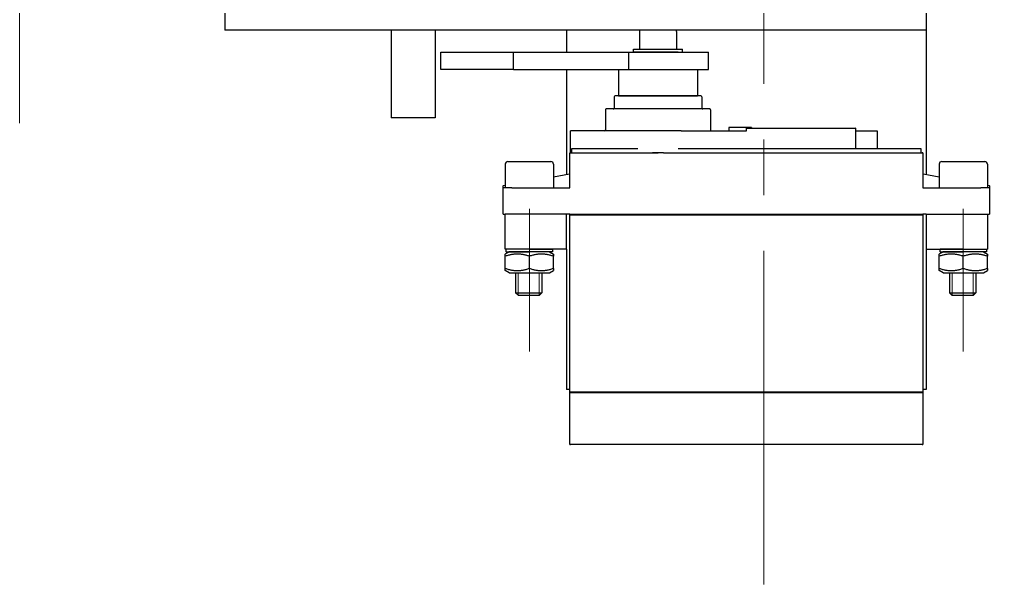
# Model space of a CAD drawing. Header units: millimetres. Extents: x 587 to 10361, y -8386 to 1488.
# Drawn here: x 7416.8 to 7472.2, y -6268.2 to -6236 of the extents above; entities that cross this region are included whole.
import ezdxf

# ---------------------------------------------------------------- set-up
doc = ezdxf.new("R2010")
doc.units = ezdxf.units.MM
doc.linetypes.add('ACAD_ISO10W100', pattern=[18, 12, -3, 0, -3])
doc.linetypes.add('CENTER2', pattern=[28.575, 19.05, -3.175, 3.175, -3.175])
for name, color, linetype, lineweight in [('Cienka', 30, 'Continuous', 0), ('Gruba', 7, 'Continuous', 30), ('Symetria', 210, 'ACAD_ISO10W100', 0), ('Widoczne (ISO)', 7, 'Continuous', 30)]:
    doc.layers.add(name, color=color, linetype=linetype, lineweight=lineweight)

# ---------------------------------------------------------------- blocks, each defined once
blk = doc.blocks.new('*U371')
at = {"layer": 'Symetria', "color": 0, "linetype": 'CENTER2', "transparency": 16777216}
blk.add_line((0, -68.975), (0, 3.961), dxfattribs=at)
blk = doc.blocks.new('*U378')
at = {"layer": 'Symetria', "color": 0, "linetype": 'CENTER2', "transparency": 16777216}
blk.add_line((0, 4.073), (0, -4.073), dxfattribs=at)
blk = doc.blocks.new('*U379')
at = {"layer": 'Symetria', "color": 0, "linetype": 'CENTER2', "transparency": 16777216}
blk.add_line((0, 4.073), (0, -4.073), dxfattribs=at)
blk = doc.blocks.new('*U400')
at = {"layer": 'Symetria', "color": 0, "linetype": 'CENTER2', "transparency": 16777216}
blk.add_line((0, 4.25), (0, -9.558), dxfattribs=at)

msp = doc.modelspace()

# ---------------------------------------------------------------- linework, layer by layer
at = {"layer": 'Cienka'}
for p, q in [((7445.294, -6250.452), (7445.294, -6251.749)), ((7446.493, -6251.749), (7446.493, -6250.452)), ((7470.044, -6250.452), (7470.044, -6251.749)), ((7471.243, -6251.749), (7471.243, -6250.452))]:
    msp.add_line(p, q, dxfattribs=at)
at = {"layer": 'Gruba'}
for p, q in [((7428.55, -6234.102), (7428.55, -6236.602)), ((7468.55, -6234.102), (7468.55, -6236.602)), ((7468.55, -6236.602), (7428.55, -6236.602)), ((7438.05, -6236.602), (7438.05, -6241.602)), ((7440.55, -6236.602), (7440.55, -6241.602)), ((7448.05, -6236.602), (7448.05, -6237.852)), ((7452.206, -6236.684), (7452.206, -6237.685)), ((7454.319, -6236.684), (7454.319, -6237.685)), ((7468.55, -6236.602), (7468.55, -6244.837)), ((7440.882, -6238.852), (7440.882, -6237.852)), ((7440.882, -6237.852), (7441.91, -6237.852)), ((7441.91, -6237.852), (7445.017, -6237.852)), ((7445.017, -6238.852), (7445.017, -6237.852)), ((7445.017, -6237.852), (7451.592, -6237.852)), ((7451.592, -6238.852), (7451.592, -6237.852)), ((7451.592, -6237.852), (7456.137, -6237.852)), ((7451.872, -6237.685), (7454.653, -6237.685)), ((7451.872, -6237.852), (7451.872, -6237.685)), ((7451.872, -6237.852), (7452.071, -6237.852)), ((7452.071, -6237.852), (7453.818, -6237.852)), ((7453.818, -6237.852), (7454.653, -6237.852)), ((7454.653, -6237.852), (7454.653, -6237.685)), ((7456.137, -6238.852), (7456.137, -6237.852)), ((7441.91, -6238.852), (7440.882, -6238.852)), ((7445.017, -6238.852), (7441.91, -6238.852)), ((7445.017, -6238.852), (7451.592, -6238.852)), ((7448.05, -6238.852), (7448.05, -6244.837)), ((7451.012, -6238.852), (7451.012, -6240.352)), ((7451.592, -6238.852), (7456.137, -6238.852)), ((7455.512, -6238.852), (7455.512, -6240.352)), ((7450.762, -6240.402), (7450.762, -6241.052)), ((7455.712, -6240.352), (7450.812, -6240.352)), ((7451.012, -6240.352), (7455.512, -6240.352)), ((7452.15, -6240.352), (7454.375, -6240.352)), ((7455.762, -6240.402), (7455.762, -6241.052)), ((7450.262, -6241.152), (7450.262, -6242.302)), ((7456.212, -6241.102), (7450.312, -6241.102)), ((7456.262, -6241.152), (7456.262, -6242.302)), ((7440.55, -6241.602), (7438.05, -6241.602)), ((7448.262, -6243.597), (7448.262, -6242.357)), ((7454.572, -6242.352), (7448.267, -6242.352)), ((7454.574, -6242.352), (7454.572, -6242.352)), ((7454.574, -6242.352), (7458.295, -6242.352)), ((7457.3, -6242.157), (7457.3, -6242.347)), ((7458.595, -6242.152), (7457.305, -6242.152)), ((7458.3, -6242.347), (7458.3, -6242.202)), ((7458.305, -6242.197), (7464.513, -6242.197)), ((7458.6, -6242.157), (7458.6, -6242.192)), ((7458.6, -6242.197), (7458.6, -6242.192)), ((7464.518, -6242.202), (7464.518, -6243.347)), ((7464.52, -6242.357), (7464.523, -6242.352)), ((7464.523, -6242.352), (7465.083, -6242.352)), ((7465.083, -6242.352), (7465.763, -6242.352)), ((7465.763, -6242.352), (7465.763, -6242.352)), ((7465.763, -6242.352), (7465.763, -6242.352)), ((7465.763, -6242.352), (7465.763, -6242.352)), ((7465.768, -6242.357), (7465.768, -6243.347)), ((7448.225, -6245.598), (7448.225, -6243.607)), ((7448.275, -6243.602), (7448.23, -6243.602)), ((7448.275, -6243.602), (7452.946, -6243.602)), ((7448.35, -6243.597), (7448.35, -6243.357)), ((7448.355, -6243.352), (7452.108, -6243.352)), ((7453.579, -6243.602), (7468.325, -6243.602)), ((7454.417, -6243.352), (7468.245, -6243.352)), ((7468.25, -6243.357), (7468.25, -6243.597)), ((7468.37, -6243.602), (7468.325, -6243.602)), ((7468.375, -6243.607), (7468.375, -6245.598)), ((7444.7, -6244.102), (7447.15, -6244.102)), ((7469.45, -6244.102), (7471.9, -6244.102)), ((7444.55, -6244.252), (7444.55, -6245.602)), ((7447.3, -6244.252), (7447.3, -6245.602)), ((7469.3, -6244.252), (7469.3, -6245.602)), ((7472.05, -6244.252), (7472.05, -6245.602)), ((7447.3, -6244.97), (7448.221, -6244.807)), ((7468.379, -6244.807), (7469.3, -6244.97)), ((7444.425, -6245.597), (7444.425, -6245.481)), ((7444.425, -6245.597), (7444.425, -6245.607)), ((7444.425, -6247.097), (7444.425, -6245.607)), ((7444.429, -6245.476), (7444.55, -6245.455)), ((7444.925, -6245.602), (7444.43, -6245.602)), ((7444.925, -6245.602), (7448.22, -6245.602)), ((7468.38, -6245.602), (7471.675, -6245.602)), ((7472.17, -6245.602), (7471.675, -6245.602)), ((7472.05, -6245.455), (7472.171, -6245.476)), ((7472.175, -6245.481), (7472.175, -6245.597)), ((7472.175, -6245.607), (7472.175, -6245.597)), ((7472.175, -6245.607), (7472.175, -6247.097)), ((7444.43, -6247.102), (7444.55, -6247.102)), ((7448.05, -6247.102), (7444.55, -6247.102)), ((7444.55, -6249.102), (7444.55, -6247.102)), ((7448.22, -6247.102), (7448.05, -6247.102)), ((7448.05, -6249.102), (7448.05, -6247.102)), ((7448.225, -6247.124), (7448.225, -6247.105)), ((7448.275, -6247.124), (7448.225, -6247.124)), ((7448.225, -6257.254), (7448.225, -6247.149)), ((7448.225, -6247.149), (7448.275, -6247.149)), ((7448.25, -6247.149), (7448.25, -6247.124)), ((7468.325, -6247.124), (7448.275, -6247.124)), ((7448.275, -6247.149), (7468.325, -6247.149)), ((7468.375, -6247.124), (7468.325, -6247.124)), ((7468.325, -6247.149), (7468.375, -6247.149)), ((7468.35, -6247.124), (7468.35, -6247.149)), ((7468.375, -6247.105), (7468.375, -6247.124)), ((7468.375, -6247.149), (7468.375, -6257.254)), ((7468.55, -6247.102), (7468.38, -6247.102)), ((7468.55, -6247.102), (7468.55, -6249.102)), ((7468.55, -6247.102), (7472.05, -6247.102)), ((7472.05, -6247.102), (7472.17, -6247.102)), ((7472.05, -6247.102), (7472.05, -6249.102)), ((7448.05, -6249.102), (7444.55, -6249.102)), ((7445.925, -6249.102), (7444.607, -6249.102)), ((7444.607, -6249.252), (7444.607, -6249.102)), ((7445.925, -6249.102), (7447.243, -6249.102)), ((7447.243, -6249.102), (7447.243, -6249.252)), ((7448.05, -6249.102), (7448.05, -6257.102)), ((7468.55, -6249.102), (7472.05, -6249.102)), ((7468.55, -6249.102), (7468.55, -6257.102)), ((7470.675, -6249.102), (7469.357, -6249.102)), ((7469.357, -6249.252), (7469.357, -6249.102)), ((7470.675, -6249.102), (7471.993, -6249.102)), ((7471.993, -6249.102), (7471.993, -6249.252)), ((7444.775, -6249.252), (7444.55, -6249.382)), ((7444.55, -6249.504), (7444.55, -6249.382)), ((7444.55, -6250.199), (7444.55, -6249.504)), ((7444.607, -6249.252), (7445.925, -6249.252)), ((7447.075, -6249.252), (7444.775, -6249.252)), ((7447.243, -6249.252), (7445.925, -6249.252)), ((7445.925, -6250.199), (7445.925, -6249.504)), ((7447.075, -6249.252), (7447.3, -6249.382)), ((7447.3, -6249.382), (7447.3, -6249.504)), ((7447.3, -6250.199), (7447.3, -6249.504)), ((7469.525, -6249.252), (7469.3, -6249.382)), ((7469.3, -6249.504), (7469.3, -6249.382)), ((7469.3, -6250.199), (7469.3, -6249.504)), ((7469.357, -6249.252), (7470.675, -6249.252)), ((7471.825, -6249.252), (7469.525, -6249.252)), ((7471.993, -6249.252), (7470.675, -6249.252)), ((7470.675, -6250.199), (7470.675, -6249.504)), ((7471.825, -6249.252), (7472.05, -6249.382)), ((7472.05, -6249.382), (7472.05, -6249.504)), ((7472.05, -6250.199), (7472.05, -6249.504)), ((7444.55, -6250.322), (7444.55, -6250.199)), ((7447.3, -6250.199), (7447.3, -6250.322)), ((7469.3, -6250.322), (7469.3, -6250.199)), ((7472.05, -6250.199), (7472.05, -6250.322)), ((7444.775, -6250.452), (7444.55, -6250.322)), ((7444.775, -6250.452), (7447.075, -6250.452)), ((7445.143, -6250.452), (7445.143, -6251.598)), ((7446.643, -6250.452), (7446.643, -6251.598)), ((7447.075, -6250.452), (7447.3, -6250.322)), ((7469.525, -6250.452), (7469.3, -6250.322)), ((7469.525, -6250.452), (7471.825, -6250.452)), ((7469.893, -6250.452), (7469.893, -6251.598)), ((7471.393, -6250.452), (7471.393, -6251.598)), ((7471.825, -6250.452), (7472.05, -6250.322)), ((7445.143, -6251.598), (7446.643, -6251.598)), ((7445.296, -6251.752), (7445.143, -6251.598)), ((7446.49, -6251.752), (7445.296, -6251.752)), ((7446.49, -6251.752), (7446.643, -6251.598)), ((7469.893, -6251.598), (7471.393, -6251.598)), ((7470.046, -6251.752), (7469.893, -6251.598)), ((7471.24, -6251.752), (7470.046, -6251.752)), ((7471.24, -6251.752), (7471.393, -6251.598)), ((7448.225, -6257.102), (7448.05, -6257.102)), ((7448.275, -6257.254), (7448.225, -6257.254)), ((7448.225, -6260.247), (7448.225, -6257.279)), ((7448.225, -6257.279), (7448.275, -6257.279)), ((7448.25, -6257.279), (7448.25, -6257.254)), ((7468.325, -6257.254), (7448.275, -6257.254)), ((7448.275, -6257.279), (7468.325, -6257.279)), ((7468.375, -6257.254), (7468.325, -6257.254)), ((7468.325, -6257.279), (7468.375, -6257.279)), ((7468.35, -6257.279), (7468.35, -6257.254)), ((7468.55, -6257.102), (7468.375, -6257.102)), ((7468.375, -6257.279), (7468.375, -6260.247)), ((7448.23, -6260.252), (7448.275, -6260.252)), ((7468.325, -6260.252), (7448.275, -6260.252)), ((7468.325, -6260.252), (7468.37, -6260.252))]:
    msp.add_line(p, q, dxfattribs=at)
for centre, radius, start, end in [((7452.317, -6236.684), 0.111, 132.4399, 180), ((7454.208, -6236.684), 0.111, 0, 47.5601), ((7450.812, -6240.402), 0.05, 90, 180), ((7455.712, -6240.402), 0.05, 0, 90), ((7450.312, -6241.152), 0.05, 90, 180), ((7450.712, -6241.052), 0.05, 270, 0), ((7455.812, -6241.052), 0.05, 180, 270), ((7456.212, -6241.152), 0.05, 0, 90), ((7448.267, -6242.357), 0.005, 90, 180), ((7450.212, -6242.302), 0.05, 270, 0), ((7456.312, -6242.302), 0.05, 180, 270), ((7457.295, -6242.347), 0.005, 270, 0), ((7457.305, -6242.157), 0.005, 90, 180), ((7458.295, -6242.347), 0.005, 270, 0), ((7458.305, -6242.202), 0.005, 90, 180), ((7458.595, -6242.157), 0.005, 0, 90), ((7464.513, -6242.202), 0.005, 0, 90), ((7464.523, -6242.347), 0.005, 180, 270), ((7448.23, -6243.607), 0.005, 90, 180), ((7448.257, -6243.597), 0.005, 270, 0), ((7448.345, -6243.597), 0.005, 270, 0), ((7448.355, -6243.357), 0.005, 90, 180), ((7464.523, -6243.347), 0.005, 180, 270), ((7468.245, -6243.357), 0.005, 0, 90), ((7468.255, -6243.597), 0.005, 180, 270), ((7468.37, -6243.607), 0.005, 0, 90), ((7444.7, -6244.252), 0.15, 90, 180), ((7447.15, -6244.252), 0.15, 0, 90), ((7469.45, -6244.252), 0.15, 90, 180), ((7471.9, -6244.252), 0.15, 0, 90), ((7448.22, -6244.802), 0.005, 280, 0), ((7468.38, -6244.802), 0.005, 180, 260), ((7444.43, -6245.481), 0.005, 100, 180), ((7444.43, -6245.607), 0.005, 90, 180), ((7448.22, -6245.597), 0.005, 270, 0), ((7468.38, -6245.597), 0.005, 180, 270), ((7472.17, -6245.607), 0.005, 0, 90), ((7472.17, -6245.481), 0.005, 0, 80), ((7444.43, -6247.097), 0.005, 180, 270), ((7448.22, -6247.107), 0.005, 0, 90), ((7468.38, -6247.107), 0.005, 90, 180), ((7472.17, -6247.097), 0.005, 270, 0), ((7448.23, -6260.247), 0.005, 180, 270), ((7468.37, -6260.247), 0.005, 270, 0)]:
    msp.add_arc(centre, radius, start, end, dxfattribs=at)
for points, knots in [([(7458.595, -6242.197), (7458.596, -6242.197), (7458.597, -6242.196), (7458.597, -6242.195), (7458.597, -6242.195), (7458.597, -6242.195), (7458.597, -6242.195)], [0, 0, 0, 0, 0.00001629133, 0.00001629133, 0.00001629133, 0.00001635256, 0.00001635256, 0.00001635256, 0.00001635256]), ([(7465.763, -6242.352), (7465.763, -6242.352), (7465.763, -6242.352), (7465.763, -6242.352), (7465.763, -6242.352), (7465.764, -6242.352), (7465.764, -6242.352), (7465.766, -6242.352), (7465.768, -6242.355), (7465.768, -6242.357)], [0, 0, 0, 0, 0.000031377, 0.000031377, 0.000093905, 0.000093905, 0.000217204, 0.000217204, 0.00144509, 0.00144509, 0.00144509, 0.00144509]), ([(7453.262, -6243.598), (7453.238, -6243.598), (7453.214, -6243.598), (7453.189, -6243.598), (7453.187, -6243.598), (7453.185, -6243.598), (7453.183, -6243.598), (7453.159, -6243.598), (7453.135, -6243.598), (7453.11, -6243.598), (7453.108, -6243.598), (7453.106, -6243.598), (7453.104, -6243.598), (7453.079, -6243.598), (7453.054, -6243.597), (7453.028, -6243.597), (7453.014, -6243.597), (7452.999, -6243.597), (7452.985, -6243.6)], [0, 0, 0, 0, 0.2313985, 0.2313985, 0.2313985, 0.25, 0.25, 0.25, 0.4814969, 0.4814969, 0.4814969, 0.5, 0.5, 0.5, 0.7409351, 0.7409351, 0.7409351, 0.8776379, 0.8776379, 0.8776379, 0.8776379]), ([(7452.985, -6243.6), (7453.025, -6243.599), (7453.065, -6243.599), (7453.127, -6243.6), (7453.149, -6243.6), (7453.172, -6243.602)], [0.1223275, 0.1223275, 0.1223275, 0.1223275, 0.5, 0.5, 0.7128648, 0.7128648, 0.7128648, 0.7128648]), ([(7453.578, -6243.597), (7453.552, -6243.598), (7453.526, -6243.597), (7453.499, -6243.597), (7453.473, -6243.597), (7453.447, -6243.598), (7453.42, -6243.598), (7453.418, -6243.598), (7453.416, -6243.598), (7453.414, -6243.598), (7453.39, -6243.598), (7453.366, -6243.598), (7453.341, -6243.598), (7453.339, -6243.598), (7453.337, -6243.598), (7453.335, -6243.598), (7453.311, -6243.598), (7453.287, -6243.598), (7453.262, -6243.598)], [0.0000122, 0.0000122, 0.0000122, 0.0000122, 0.25, 0.25, 0.25, 0.5, 0.5, 0.5, 0.5185031, 0.5185031, 0.5185031, 0.75, 0.75, 0.75, 0.7686015, 0.7686015, 0.7686015, 1, 1, 1, 1]), ([(7453.578, -6243.6), (7453.526, -6243.599), (7453.473, -6243.599), (7453.368, -6243.6), (7453.315, -6243.601), (7453.262, -6243.602)], [0, 0, 0, 0, 0.5, 0.5, 1, 1, 1, 1]), ([(7465.768, -6243.347), (7465.768, -6243.347), (7465.768, -6243.347), (7465.768, -6243.348), (7465.768, -6243.349), (7465.769, -6243.35), (7465.769, -6243.35), (7465.77, -6243.351), (7465.77, -6243.351), (7465.771, -6243.352), (7465.772, -6243.352), (7465.773, -6243.352), (7465.773, -6243.352), (7465.773, -6243.352)], [0, 0, 0, 0, 0.000200977, 0.000200977, 0.000529656, 0.000529656, 0.000854578, 0.000854578, 0.001179636, 0.001179636, 0.00150469, 0.00150469, 0.001564482, 0.001564482, 0.001564482, 0.001564482])]:
    msp.add_open_spline(points, degree=3, knots=knots, dxfattribs=at)
for points in [[(7458.597, -6242.195), (7458.598, -6242.195), (7458.598, -6242.194), (7458.598, -6242.192)], [(7465.768, -6242.357), (7465.768, -6242.357), (7465.768, -6242.357), (7465.768, -6242.357)], [(7452.985, -6243.6), (7452.972, -6243.598), (7452.959, -6243.598), (7452.946, -6243.6)], [(7452.946, -6243.6), (7452.946, -6243.6), (7452.946, -6243.6), (7452.946, -6243.599)], [(7452.946, -6243.6), (7452.959, -6243.6), (7452.972, -6243.6), (7452.985, -6243.6)], [(7452.946, -6243.602), (7452.946, -6243.602), (7452.946, -6243.602), (7452.946, -6243.603)], [(7453.172, -6243.601), (7453.176, -6243.601), (7453.181, -6243.601), (7453.185, -6243.601)], [(7453.172, -6243.602), (7453.202, -6243.602), (7453.232, -6243.602), (7453.262, -6243.602)], [(7453.261, -6243.602), (7453.261, -6243.602), (7453.262, -6243.602), (7453.262, -6243.602)], [(7453.578, -6243.599), (7453.578, -6243.6), (7453.578, -6243.6), (7453.578, -6243.6)], [(7453.579, -6243.603), (7453.578, -6243.602), (7453.578, -6243.602), (7453.579, -6243.602)]]:
    msp.add_open_spline(points, degree=3, dxfattribs=at)
for points in [[(7445.925, -6249.504), (7445.237, -6249.275), (7444.55, -6249.504)], [(7447.3, -6249.504), (7446.612, -6249.275), (7445.925, -6249.504)], [(7470.675, -6249.504), (7469.987, -6249.275), (7469.3, -6249.504)], [(7472.05, -6249.504), (7471.362, -6249.275), (7470.675, -6249.504)], [(7444.55, -6250.199), (7445.237, -6250.428), (7445.925, -6250.199)], [(7445.925, -6250.199), (7446.612, -6250.428), (7447.3, -6250.199)], [(7469.3, -6250.199), (7469.987, -6250.428), (7470.675, -6250.199)], [(7470.675, -6250.199), (7471.362, -6250.428), (7472.05, -6250.199)]]:
    msp.add_rational_spline(points, [1, 1.15470053838, 1], degree=2, dxfattribs=at)
at = {"layer": 'Widoczne (ISO)'}
for p, q in [((7452.112, -6237.852), (7451.861, -6237.852)), ((7451.862, -6237.852), (7452.412, -6237.852)), ((7454.413, -6237.852), (7452.112, -6237.852))]:
    msp.add_line(p, q, dxfattribs=at)

# ---------------------------------------------------------------- block references
at = {"layer": 'Symetria', "linetype": 'CENTER2'}
for name, p in [('*U371', (7459.3, -6199.268)), ('*U400', (7416.838, -6232.352)), ('*U379', (7445.925, -6250.875)), ('*U378', (7470.675, -6250.875))]:
    msp.add_blockref(name, p, dxfattribs=at)

doc.saveas('drawing.dxf')
